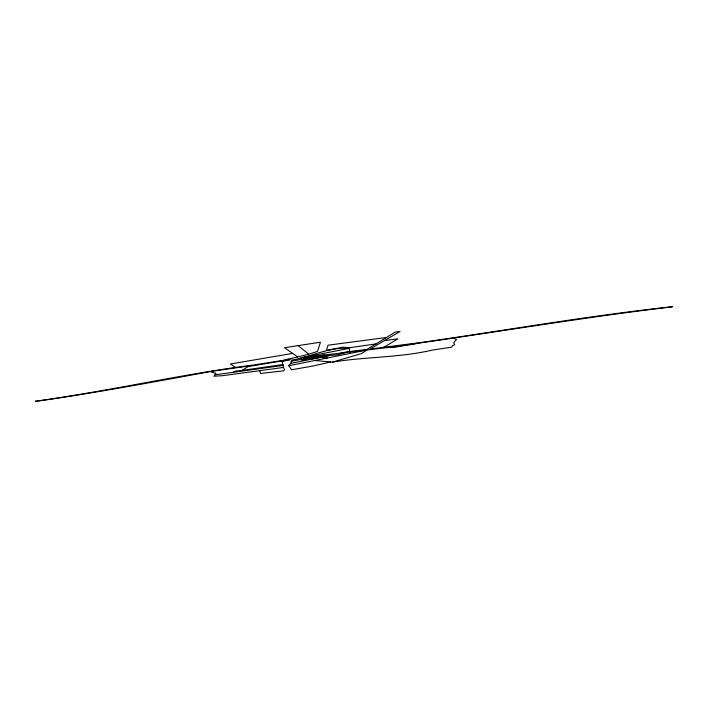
<?xml version="1.0" encoding="UTF-8"?>
<svg xmlns="http://www.w3.org/2000/svg" width="708" height="708" viewBox="0 0 708 708"><rect width="100%" height="100%" fill="white"/><g stroke="black" fill="none" stroke-linecap="round" stroke-linejoin="round"><path stroke-width="1.06" d="M330.751 361.956L313.414 365.939L291.546 369.797L288.722 365.585L290.891 363.372L291.457 360.098C310.83 357.044 329.167 346.725 349.053 348.416L350.23 347.61L376.09 343.893L395.126 332.123L400.029 331.459L370.098 349.017L419.428 342.707C503.83 330.804 587.799 315.697 672.6 306.741C590.676 316.626 508.725 329.999 426.889 341.982L388.789 347.416L316.759 355.912M259.73 370.78L260.464 373.479L283.811 370.815L284.412 369.726L283.527 367.434L222.622 375.691L213.922 376.222L215.922 373.222L211.639 372.32L212.267 371.231L249.296 365.974L241.844 370.434L234.808 371.204L233.02 372.39M323.857 355.425L324.521 354.841M383.24 347.672L397.861 338.831L384.479 340.583M376.09 343.893L366.877 349.407L349.787 351.557L349.053 348.416L300.891 357.805M308.715 354.212L317.503 351.389L320.476 342.221L284.527 347.681L297.67 356.947L308.715 354.212L297.926 345.442M315.069 360.531L332.512 362.115L361.222 353.637L367.142 349.973L288.82 365.744M340.929 352.982L349.734 351.345L349.902 352.08L349.787 351.557M345.69 352.628L337.486 354.796L324.538 355.903M289.722 359.629L282.12 361.584L283.527 367.434M212.267 371.231C154.078 381.957 95.589 392.816 36.896 401.259L35.4 401.188C108.598 391.25 180.584 374.32 253.783 364.947L282.2 360.522L297.67 356.947M307.502 358.434L318.485 356.23L323.114 356.664L312.139 358.876L306.148 358.434M319.945 356.372L303.405 359.567L301.422 359.381L315.591 356.531L317.573 356.717M321.928 356.558L314.848 357.983L316.034 358.089M290.891 363.372L329.229 355.673M287.793 359.292L290.094 359.567L248.251 366.585M291.245 361.328L300.245 359.584L305.13 360.514M292.652 353.407L230.419 363.983L235.631 367.461M419.056 343.15L393.798 347.424L388.789 347.416M283.014 364.523L241.844 370.434M283.28 365.416L215.259 374.789M386.418 337.504L328.078 345.177L326.415 350.389L342.654 347.212L350.23 347.61M304.086 357.31L323.476 355.168L325.344 356.451M284.527 360.487L287.289 360.222M332.512 362.115C365.47 356.69 399.454 357.77 432.261 350.115L451.748 347.159L452.27 345.796L454.695 344.699L453.678 342.796L456.492 339.513L453.439 338.141M313.228 357.009L315.21 357.195M310.865 357.487L312.848 357.673M308.511 357.956L310.493 358.142M303.785 358.903L305.767 359.089M320.777 357.372L327.388 358.036"/></g></svg>
